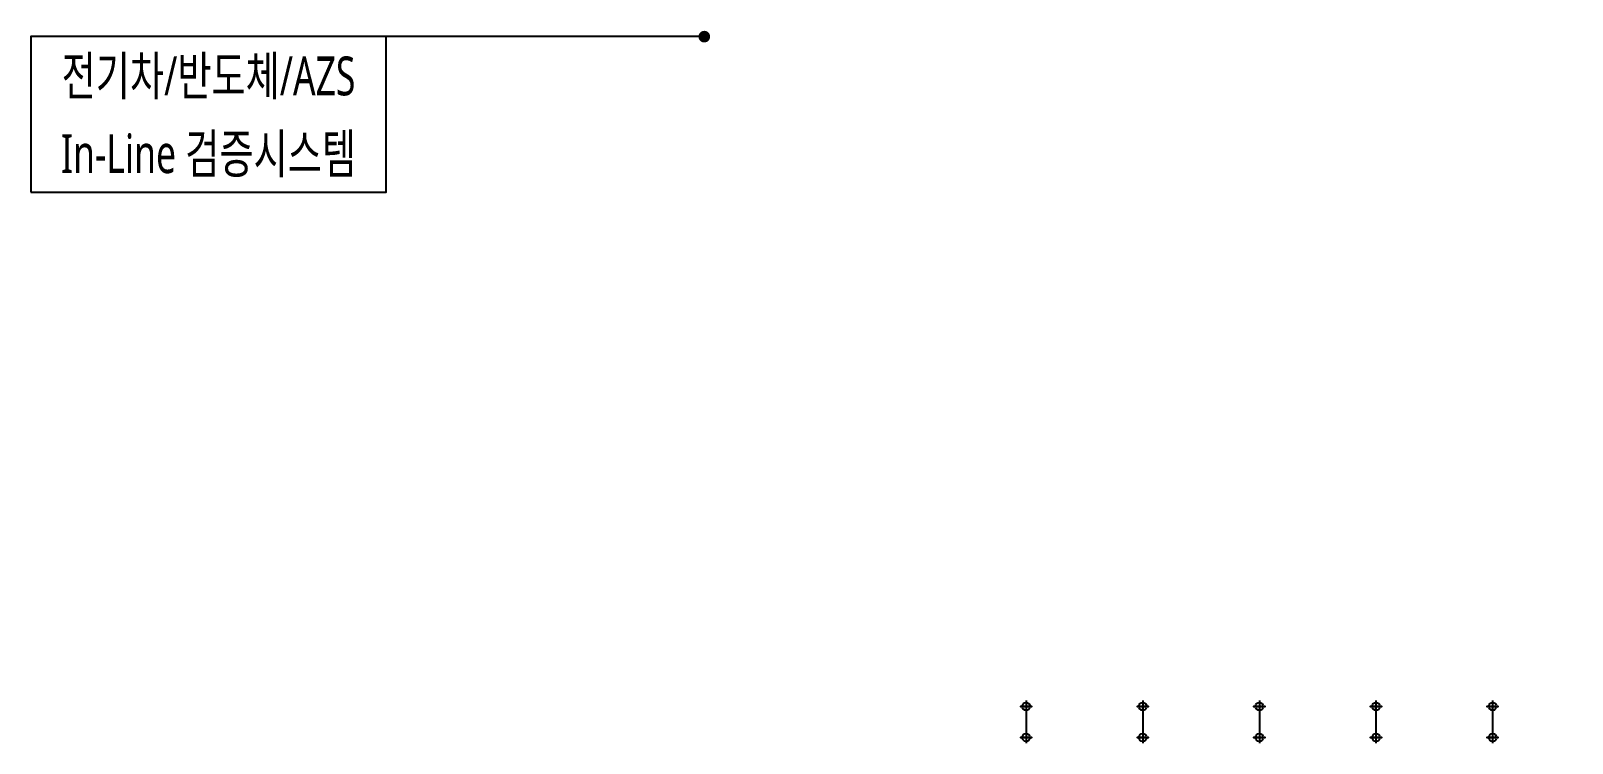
# Model space of a CAD drawing. Header units: millimetres. Extents: x -168200 to 336400, y -118800 to 0.
# Drawn here: x 33202 to 53023, y -61595 to -52431 of the extents above; entities that cross this region are included whole.
import ezdxf
from ezdxf.enums import TextEntityAlignment as Align

# ---------------------------------------------------------------- set-up
doc = ezdxf.new("R2010")
doc.units = ezdxf.units.MM
doc.header["$LTSCALE"] = 2000
for name, color, linetype in [('elec-box', 6, 'Continuous'), ('TRAY', 3, 'Continuous'), ('TRAY1', 3, 'Continuous')]:
    doc.layers.add(name, color=color, linetype=linetype)
doc.styles.add('$0$스타일1', font='malgun.ttf')
doc.styles.add('GHS', font='malgun.ttf')
doc.dimstyles.new('DIM-QD 1', dxfattribs={"dimtxt": 3, "dimasz": 1.5, "dimexe": 1, "dimexo": 0, "dimgap": 1, "dimtad": 1, "dimdec": 3, "dimdsep": 46, "dimlunit": 6, "dimtxsty": '$0$스타일1', "dimblk1": 'ARCHTICK', "dimblk2": 'ARCHTICK', "dimsah": 1, "dimcen": 0, "dimclrd": 256, "dimclre": 256, "dimclrt": 3, "dimazin": 2, "dimtfac": 1, "dimtdec": 3, "dimtix": 1, "dimtmove": 2, "dimatfit": 3, "dimldrblk": 'ARCHTICK', "dimfxl": 1, "dimtolj": 1, "dimtzin": 0, "dimarcsym": 0})

# ---------------------------------------------------------------- blocks, each defined once
blk = doc.blocks.new('_ARCHTICK')
at = {"color": 0, "linetype": 'ByBlock', "const_width": 0.15}
blk.add_lwpolyline([(-0.5, -0.5), (0.5, 0.5)], dxfattribs=at)

msp = doc.modelspace()

# ---------------------------------------------------------------- leaders
at = {"layer": 'elec-box'}
msp.add_leader([(41862.3, -52505.5), (37804.7, -52505.5), (37772.2, -52505.5)], dimstyle='DIM-QD 1', override={"dimscale": 100, "dimasz": 1.5, "dimtad": 0, "dimclrd": 6, "dimldrblk": 'DOT'}, dxfattribs=at)

# ---------------------------------------------------------------- wipeouts: each hides what was drawn before it
msp.add_wipeout([(44457.9, -61471.3), (73600.2, -61471.3), (73600.2, -61171.3), (44457.9, -61171.3)]).dxf.layer = 'TRAY'

# ---------------------------------------------------------------- next in the draw order: linework, layer by layer
at = {"layer": 'TRAY1', "color": 6}
for points in [[(46000.2, -61047.7), (46000.2, -61071.3), (46018.2, -61074.6), (46035.2, -61085.5), (46047.2, -61104), (46050.2, -61121.3), (46073.4, -61121.3), (46050.2, -61121.3), (46046.5, -61140.1), (46034.7, -61157.5), (46018, -61168), (46000.2, -61171.3), (45979.9, -61167), (45965, -61156.8), (45954.6, -61141.8), (45950.2, -61121.3), (45927, -61121.3), (45950.2, -61121.3), (45954.4, -61101.3), (45965.4, -61085.4), (45982.2, -61074.6), (46000.2, -61071.3), (46000.2, -61121.3), (46050.2, -61121.3), (45950.2, -61121.3), (46000.2, -61121.3), (46000.2, -61121.3), (46000.2, -61521.3), (45950.2, -61521.3), (46050.2, -61521.3), (46000.2, -61521.3), (46000.2, -61571.3), (45982.2, -61567.9), (45965.4, -61557.1), (45954.4, -61541.2), (45950.2, -61521.3), (45927, -61521.3), (45950.2, -61521.3), (45954.6, -61500.7), (45965, -61485.8), (45979.9, -61475.6), (46000.2, -61471.3), (46018, -61474.5), (46034.7, -61485), (46046.5, -61502.4), (46050.2, -61521.3), (46073.4, -61521.3), (46050.2, -61521.3), (46047.2, -61538.5), (46035.2, -61557), (46018.2, -61567.9), (46000.2, -61571.3), (46000.2, -61594.8)], [(47500.2, -61047.7), (47500.2, -61071.3), (47518.2, -61074.6), (47535.2, -61085.5), (47547.2, -61104), (47550.2, -61121.3), (47573.4, -61121.3), (47550.2, -61121.3), (47546.5, -61140.1), (47534.7, -61157.5), (47518, -61168), (47500.2, -61171.3), (47479.9, -61167), (47465, -61156.8), (47454.6, -61141.8), (47450.2, -61121.3), (47427, -61121.3), (47450.2, -61121.3), (47454.4, -61101.3), (47465.4, -61085.4), (47482.2, -61074.6), (47500.2, -61071.3), (47500.2, -61121.3), (47550.2, -61121.3), (47450.2, -61121.3), (47500.2, -61121.3), (47500.2, -61121.3), (47500.2, -61521.3), (47450.2, -61521.3), (47550.2, -61521.3), (47500.2, -61521.3), (47500.2, -61571.3), (47482.2, -61567.9), (47465.4, -61557.1), (47454.4, -61541.2), (47450.2, -61521.3), (47427, -61521.3), (47450.2, -61521.3), (47454.6, -61500.7), (47465, -61485.8), (47479.9, -61475.6), (47500.2, -61471.3), (47518, -61474.5), (47534.7, -61485), (47546.5, -61502.4), (47550.2, -61521.3), (47573.4, -61521.3), (47550.2, -61521.3), (47547.2, -61538.5), (47535.2, -61557), (47518.2, -61567.9), (47500.2, -61571.3), (47500.2, -61594.8)], [(49000.2, -61047.7), (49000.2, -61071.3), (49018.2, -61074.6), (49035.2, -61085.5), (49047.2, -61104), (49050.2, -61121.3), (49073.4, -61121.3), (49050.2, -61121.3), (49046.5, -61140.1), (49034.7, -61157.5), (49018, -61168), (49000.2, -61171.3), (48979.9, -61167), (48965, -61156.8), (48954.6, -61141.8), (48950.2, -61121.3), (48927, -61121.3), (48950.2, -61121.3), (48954.4, -61101.3), (48965.4, -61085.4), (48982.2, -61074.6), (49000.2, -61071.3), (49000.2, -61121.3), (49050.2, -61121.3), (48950.2, -61121.3), (49000.2, -61121.3), (49000.2, -61121.3), (49000.2, -61521.3), (48950.2, -61521.3), (49050.2, -61521.3), (49000.2, -61521.3), (49000.2, -61571.3), (48982.2, -61567.9), (48965.4, -61557.1), (48954.4, -61541.2), (48950.2, -61521.3), (48927, -61521.3), (48950.2, -61521.3), (48954.6, -61500.7), (48965, -61485.8), (48979.9, -61475.6), (49000.2, -61471.3), (49018, -61474.5), (49034.7, -61485), (49046.5, -61502.4), (49050.2, -61521.3), (49073.4, -61521.3), (49050.2, -61521.3), (49047.2, -61538.5), (49035.2, -61557), (49018.2, -61567.9), (49000.2, -61571.3), (49000.2, -61594.8)], [(50500.2, -61047.7), (50500.2, -61071.3), (50518.2, -61074.6), (50535.2, -61085.5), (50547.2, -61104), (50550.2, -61121.3), (50573.4, -61121.3), (50550.2, -61121.3), (50546.5, -61140.1), (50534.7, -61157.5), (50518, -61168), (50500.2, -61171.3), (50479.9, -61167), (50465, -61156.8), (50454.6, -61141.8), (50450.2, -61121.3), (50427, -61121.3), (50450.2, -61121.3), (50454.4, -61101.3), (50465.4, -61085.4), (50482.2, -61074.6), (50500.2, -61071.3), (50500.2, -61121.3), (50550.2, -61121.3), (50450.2, -61121.3), (50500.2, -61121.3), (50500.2, -61121.3), (50500.2, -61521.3), (50450.2, -61521.3), (50550.2, -61521.3), (50500.2, -61521.3), (50500.2, -61571.3), (50482.2, -61567.9), (50465.4, -61557.1), (50454.4, -61541.2), (50450.2, -61521.3), (50427, -61521.3), (50450.2, -61521.3), (50454.6, -61500.7), (50465, -61485.8), (50479.9, -61475.6), (50500.2, -61471.3), (50518, -61474.5), (50534.7, -61485), (50546.5, -61502.4), (50550.2, -61521.3), (50573.4, -61521.3), (50550.2, -61521.3), (50547.2, -61538.5), (50535.2, -61557), (50518.2, -61567.9), (50500.2, -61571.3), (50500.2, -61594.8)], [(52000.2, -61047.7), (52000.2, -61071.3), (52018.2, -61074.6), (52035.2, -61085.5), (52047.2, -61104), (52050.2, -61121.3), (52073.4, -61121.3), (52050.2, -61121.3), (52046.5, -61140.1), (52034.7, -61157.5), (52018, -61168), (52000.2, -61171.3), (51979.9, -61167), (51965, -61156.8), (51954.6, -61141.8), (51950.2, -61121.3), (51927, -61121.3), (51950.2, -61121.3), (51954.4, -61101.3), (51965.4, -61085.4), (51982.2, -61074.6), (52000.2, -61071.3), (52000.2, -61121.3), (52050.2, -61121.3), (51950.2, -61121.3), (52000.2, -61121.3), (52000.2, -61121.3), (52000.2, -61521.3), (51950.2, -61521.3), (52050.2, -61521.3), (52000.2, -61521.3), (52000.2, -61571.3), (51982.2, -61567.9), (51965.4, -61557.1), (51954.4, -61541.2), (51950.2, -61521.3), (51927, -61521.3), (51950.2, -61521.3), (51954.6, -61500.7), (51965, -61485.8), (51979.9, -61475.6), (52000.2, -61471.3), (52018, -61474.5), (52034.7, -61485), (52046.5, -61502.4), (52050.2, -61521.3), (52073.4, -61521.3), (52050.2, -61521.3), (52047.2, -61538.5), (52035.2, -61557), (52018.2, -61567.9), (52000.2, -61571.3), (52000.2, -61594.8)]]:
    msp.add_lwpolyline(points, dxfattribs=at)

# ---------------------------------------------------------------- next in the draw order: wipeouts: each hides what was drawn before it
at = {"color": 6}
msp.add_wipeout([(33202, -52505.5), (37772.2, -52505.5), (37772.2, -54505.5), (33202, -54505.5)], dxfattribs=at).dxf.layer = 'elec-box'

# ---------------------------------------------------------------- next in the draw order: linework, layer by layer
at = {"layer": 'elec-box', "color": 6}
msp.add_lwpolyline([(33202, -54505.5), (37772.2, -54505.5), (37772.2, -52505.5), (33202, -52505.5)], close=True, dxfattribs=at)

# ---------------------------------------------------------------- next in the draw order: texts
at = {"layer": 'elec-box', "color": 3, "style": 'GHS', "width": 0.7}
for s, p in [('전기차/반도체/AZS', (35487.1, -53005.5)), ('In-Line 검증시스템', (35487.1, -54005.5))]:
    msp.add_text(s, height=500, dxfattribs=at).set_placement(p, align=Align.MIDDLE)

doc.saveas('drawing.dxf')
